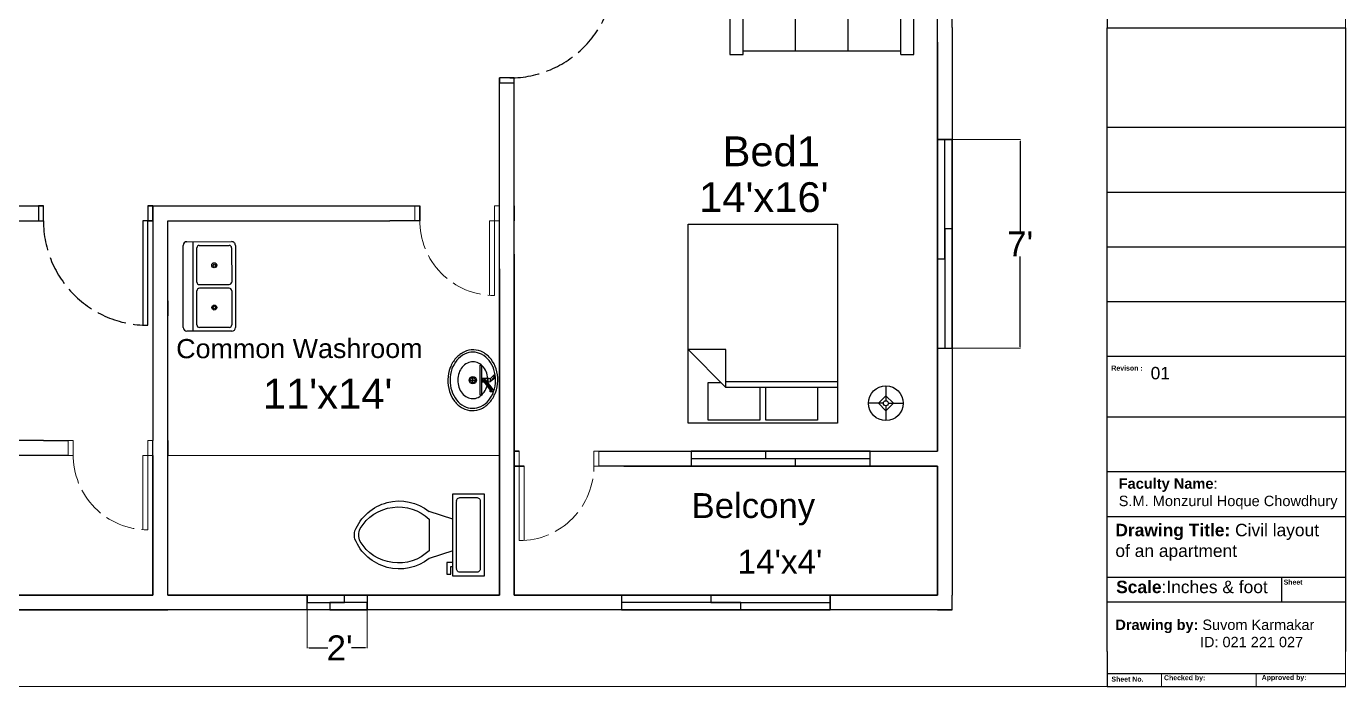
# Model space of a CAD drawing. Header units: inches. Extents: x 1396 to 31789, y 4626 to 27828.
# Drawn here: x 21718 to 22248, y 27054 to 27320 of the extents above; entities that cross this region are included whole.
import ezdxf

# ---------------------------------------------------------------- set-up
doc = ezdxf.new("R2010")
doc.units = ezdxf.units.IN
doc.header["$MEASUREMENT"] = 0
doc.linetypes.add('ACAD_ISO02W100', pattern=[15, 12, -3])
for name, color, linetype in [('bath', 4, 'Continuous'), ('bed and sufa', 90, 'Continuous'), ('freecads.com', 7, 'Continuous')]:
    doc.layers.add(name, color=color, linetype=linetype)
doc.layers.add('text', color=6, linetype='Continuous', lineweight=9)
doc.styles.add('Arial_B_1', font='arialbd.ttf', dxfattribs={"height": 2})
doc.styles.get("Standard").update_dxf_attribs({"font": 'arial.ttf'})
doc.dimstyles.new('civil layout', dxfattribs={"dimtxt": 10, "dimasz": 0.625, "dimexe": 0.18, "dimexo": 0.0625, "dimgap": 0.09, "dimtad": 0, "dimtih": 1, "dimtoh": 1, "dimdec": 1, "dimzin": 0, "dimdsep": 46, "dimlunit": 4, "dimtxsty": 'Standard', "dimcen": 0.09, "dimclrd": 256, "dimclre": 256, "dimclrt": 256, "dimadec": 0, "dimazin": 0, "dimtfac": 1.5, "dimtdec": 1, "dimtofl": 0, "dimtmove": 0, "dimatfit": 0, "dimfxl": 1, "dimtolj": 1, "dimtzin": 0, "dimlwe": -1, "dimarcsym": 0})

# ---------------------------------------------------------------- blocks, each defined once
blk = doc.blocks.new('*D58')
at = {"layer": 'Defpoints', "color": 0, "transparency": 16777216}
for p in [(22090.38, 27274.15), (22090.38, 27190.15), (22117.68, 27190.15)]:
    blk.add_point(p, dxfattribs=at)
at = {"layer": 'text', "transparency": 16777216}
for p, q in [((22090.44, 27274.15), (22117.86, 27274.15)), ((22090.44, 27190.15), (22117.86, 27190.15))]:
    blk.add_line(p, q, dxfattribs=at)
at = {"layer": 'text', "lineweight": -2, "transparency": 16777216}
for p, q in [((22117.68, 27273.52), (22117.68, 27237.24)), ((22117.68, 27190.77), (22117.68, 27227.06))]:
    blk.add_line(p, q, dxfattribs=at)
at = {"layer": 'text', "transparency": 16777216}
for points in [[(22117.57, 27273.52), (22117.78, 27273.52), (22117.68, 27274.15)], [(22117.57, 27190.77), (22117.78, 27190.77), (22117.68, 27190.15)]]:
    blk.add_solid(points, dxfattribs=at)
at = {"layer": 'text', "transparency": 16777216, "insert": (22117.68, 27232.15), "char_height": 10, "width": 23.3269, "attachment_point": 5}
blk.add_mtext("\\A1;7'", dxfattribs=at)
blk = doc.blocks.new('*D60')
at = {"layer": 'Defpoints', "color": 0, "transparency": 16777216}
for p in [(21831.08, 27084.85), (21855.08, 27084.85), (21855.08, 27069.62)]:
    blk.add_point(p, dxfattribs=at)
at = {"layer": 'text', "transparency": 16777216}
for p, q in [((21831.08, 27084.79), (21831.08, 27069.44)), ((21855.08, 27084.79), (21855.08, 27069.44))]:
    blk.add_line(p, q, dxfattribs=at)
at = {"layer": 'text', "lineweight": -2, "transparency": 16777216}
for p, q in [((21831.71, 27069.62), (21839.31, 27069.62)), ((21854.46, 27069.62), (21848.86, 27069.62))]:
    blk.add_line(p, q, dxfattribs=at)
at = {"layer": 'text', "transparency": 16777216}
for points in [[(21831.71, 27069.73), (21831.71, 27069.52), (21831.08, 27069.62)], [(21854.46, 27069.73), (21854.46, 27069.52), (21855.08, 27069.62)]]:
    blk.add_solid(points, dxfattribs=at)
at = {"layer": 'text', "transparency": 16777216, "insert": (21844.08, 27069.62), "char_height": 10, "attachment_point": 5}
blk.add_mtext("\\A1;2'", dxfattribs=at)
blk = doc.blocks.new('Toilet - top')
for p, q in [((9.5, -6), (9.5, -2)), ((-10, -8.5), (-8, -8.5)), ((-10, -9.5), (-10, -8.5)), ((-7, -9.5), (-10, -9.5)), ((-8, -8.5), (-8, -8)), ((-7, -8), (-7, -9.5)), ((-4, -8), (-6, -14)), ((4, -8), (6, -14)), ((4, -14), (-4, -14))]:
    blk.add_line(p, q)
blk.add_lwpolyline([(10.5, -8), (10.5, 0), (-10.5, 0), (-10.5, -8)], close=True)
for points in [[(-9.5, -2), (-9.5, -6)], [(8.5, -1), (-8.5, -1)], [(-8.5, -7), (8.5, -7)]]:
    blk.add_lwpolyline(points)
for centre, radius, start, end in [((-8.62, -1.88), 0.884, 81.8699, 188.1301), ((8.62, -1.88), 0.884, 351.8699, 98.1301), ((-8.62, -6.12), 0.884, 171.8699, 278.1301), ((8.62, -6.12), 0.884, 261.8699, 8.1301), ((3.52, -21.58), 12.17, 141.4691, 247.9714), ((4.2, -21.82), 11.33, 136.3677, 238.9468), ((-3.52, -21.58), 12.17, 292.0284, 38.5307), ((-4.2, -21.82), 11.33, 301.053, 43.6321), ((0, -27.88), 4, 245.7318, 294.2682), ((0, -29), 4, 254.8605, 285.1395)]:
    blk.add_arc(centre, radius, start, end)
blk = doc.blocks.new('Bed - Queen')
at = {"linetype": 'Continuous'}
for p, q in [((0, -80.00003), (0, 0)), ((0, 0), (59.99999, 0)), ((59.99999, 0), (59.99999, -80.00003)), ((7.99999, -1.2), (28.79998, -1.2)), ((7.99999, -14.4), (7.99999, -1.2)), ((28.79998, -1.2), (28.79998, -14.4)), ((31.19999, -1.2), (51.99999, -1.2)), ((31.19999, -14.4), (31.19999, -1.2)), ((51.99999, -1.2), (51.99999, -16.4)), ((0, -14.4), (44.8, -14.4)), ((59.99999, -29.6), (44.8, -14.4)), ((44.8, -14.4), (44.8, -29.6)), ((44.8, -16.8), (0, -16.8)), ((51.99999, -16.4), (46.79936, -16.4)), ((44.8, -29.6), (59.99999, -29.6)), ((59.99999, -80.00003), (0, -80.00003))]:
    blk.add_line(p, q, dxfattribs=at)
blk = doc.blocks.new('Lamp - Table')
at = {"linetype": 'Continuous'}
for p, q in [((0, 7), (0, 1)), ((-1, 0), (-7, 0)), ((0, 3), (-3, 0)), ((-3, 0), (0, -3)), ((3, 0), (0, 3)), ((0, -3), (3, 0)), ((1, 0), (7, 0)), ((0, -1), (0, -7))]:
    blk.add_line(p, q, dxfattribs=at)
for radius in [7, 1]:
    blk.add_circle((0, 0), radius, dxfattribs=at)
blk = doc.blocks.new('Sofa - Roundback 7 ft.')
at = {"linetype": 'Continuous'}
for p, q in [((-36.000027, -34), (-36.000027, -11.4696)), ((-12.00002, -32.4421), (-12.00003, -6.5971)), ((11.99997, -32.4421), (11.99998, -6.5971)), ((35.99998, -34), (35.99998, -11.4696)), ((-35.999844, -13.3819), (35.9998, -13.3819)), ((-36.000027, -32.4421), (35.99998, -32.4421))]:
    blk.add_line(p, q, dxfattribs=at)
for points in [[(-36.000027, -34), (-42.000027, -34), (-42.000027, -8)], [(41.99998, -8), (41.99998, -34), (35.99998, -34)]]:
    blk.add_lwpolyline(points, dxfattribs=at)
for centre, radius, start, end in [((0, -114.25), 114.25, 68.43141, 111.5686), ((-0.00001, -127.1968), 121.1968, 72.72033, 107.2797)]:
    blk.add_arc(centre, radius, start, end, dxfattribs=at)
blk = doc.blocks.new('Sink-double - 36 in top')
for p, q in [((-18, -4), (18, -4)), ((-0.75, -18.5), (-0.75, -6.5)), ((0.75, -6.5), (0.75, -18.5))]:
    blk.add_line(p, q)
for points in [[(-16.5, 0), (16.5, 0)], [(-18, -19.5), (-18, -1.5)], [(18, -1.5), (18, -19.5)], [(-16.5, -18.5), (-16.5, -6.5)], [(-15.5, -5.5), (-1.75, -5.5)], [(1.75, -5.5), (15.5, -5.5)], [(16.5, -6.5), (16.5, -18.5)], [(16.5, -21), (-16.5, -21)], [(-1.75, -19.5), (-15.5, -19.5)], [(15.5, -19.5), (1.75, -19.5)]]:
    blk.add_lwpolyline(points)
for centre, radius in [((-8.5, -12.5), 1), ((-8.5, -12.5), 0.5), ((8.5, -12.5), 1), ((8.5, -12.5), 0.5)]:
    blk.add_circle(centre, radius)
for centre, radius, start, end in [((-16.5, -1.5), 1.5, 90, 180), ((16.5, -1.5), 1.5, 0, 90), ((-15.5, -6.5), 1, 90, 180), ((-1.75, -6.5), 1, 0, 90), ((1.75, -6.5), 1, 90, 180), ((15.5, -6.5), 1, 0, 90), ((-16.5, -19.5), 1.5, 180, 270), ((-15.5, -18.5), 1, 180, 270), ((-1.75, -18.5), 1, 270, 0), ((1.75, -18.5), 1, 180, 270), ((15.5, -18.5), 1, 270, 0), ((16.5, -19.5), 1.5, 270, 0)]:
    blk.add_arc(centre, radius, start, end)
blk = doc.blocks.new('Sink - Oval top')
for p, q in [((-1, 0), (1, 0)), ((0, 1), (0, -1))]:
    blk.add_line(p, q)
at = {"linetype": 'Continuous'}
for points in [[(-12.23, 0.39, 0.117634), (-11.46, -3.36, 0.104469), (-8.88, -6.8, 0.090016), (-5.08, -9.07, 0.08192), (-0.32, -10.02, 0.08192), (4.49, -9.38, 0.090016), (8.42, -7.36, 0.104469), (11.22, -4.09, 0.117634), (12.23, -0.39, 0.117634), (11.46, 3.36, 0.104469), (8.88, 6.8, 0.090016), (5.08, 9.07, 0.08192), (0.32, 10.02, 0.08192), (-4.49, 9.38, 0.090016), (-8.42, 7.36, 0.104469), (-11.22, 4.09, 0.117634)], [(-11.29, 0.16, 0.118622), (-10.52, -3.25, 0.104678), (-8.07, -6.36, 0.089562), (-4.54, -8.37, 0.081185), (-0.13, -9.15, 0.081185), (4.3, -8.49, 0.089562), (7.89, -6.58, 0.104678), (10.42, -3.55, 0.118622), (11.29, -0.16, 0.118622), (10.52, 3.25, 0.104678), (8.07, 6.36, 0.089562), (4.54, 8.37, 0.081185), (0.13, 9.15, 0.081185), (-4.3, 8.49, 0.089562), (-7.89, 6.58, 0.104678), (-10.42, 3.55, 0.118622)], [(-7.42, 0.08, 0.118283), (-6.91, -2.17, 0.104607), (-5.29, -4.21, 0.089718), (-2.97, -5.53, 0.081436), (-0.07, -6.04, 0.081436), (2.84, -5.59, 0.089718), (5.2, -4.33, 0.104607), (6.86, -2.32, 0.118283), (7.42, -0.08, 0.118283), (6.91, 2.17, 0.104607), (5.29, 4.21, 0.089718), (2.97, 5.53, 0.081436), (0.07, 6.04, 0.081436), (-2.84, 5.59, 0.089718), (-5.2, 4.33, 0.104607), (-6.86, 2.32, 0.118283)]]:
    blk.add_lwpolyline(points, format="xyb", close=True, dxfattribs=at)
for radius in [1.5, 1]:
    blk.add_circle((0, 0), radius)
blk = doc.blocks.new('Faucet - single handle front')
for p, q in [((-2, 6), (-2, 5.5)), ((-1, 6), (-2, 6)), ((-0.5, 4), (-2, 5.5)), ((-2, 5.5), (-1, 5.5)), ((-1, 5.5), (-1, 6)), ((0.5, 4), (-1, 6)), ((-1, 5.5), (0.5, 4)), ((-0.75, 3), (0.75, 3)), ((-0.75, 0.5), (-0.75, 3)), ((-0.75, 1), (0.75, 1)), ((-0.5, 4), (0.5, 4)), ((-0.25, 2), (3.75, 5)), ((3.75, 4.5), (-0.25, 1.5)), ((-0.25, 1.5), (-0.25, 2)), ((0.75, 1.5), (-0.25, 1.5)), ((0.75, 1.5), (4.08742, 4.003)), ((0.75, 3), (0.75, 2.7386)), ((0.75, 1.5), (0.75, 0.5)), ((3.75, 4.5), (3.75, 5)), ((3.75, 5), (4.75, 5)), ((3.75, 4), (3.75, 4.5)), ((4.75, 4.5), (3.75, 4.5)), ((4.75, 4), (3.75, 4)), ((4.75, 5), (4.75, 4.5)), ((4.75, 4.5), (4.75, 4))]:
    blk.add_line(p, q)
blk.add_lwpolyline([(-6, 0), (-6, 0.5), (6, 0.5), (6, 0)], close=True)
for centre, start, end in [((1.25426, 3.0302), 151.0646, 180.8629), ((-1.25426, 3.0302), 359.1371, 28.93536)]:
    blk.add_arc(centre, 2.00448, start, end)

msp = doc.modelspace()

# ---------------------------------------------------------------- linework, layer by layer
for p, q in [((22084.38, 27313.28), (22084.38, 27342.85)), ((22090.38, 27319.28), (22090.38, 27342.85)), ((21908.3, 27269.28), (21908.3, 27298.95)), ((21914.3, 27269.28), (21914.29, 27296.95))]:
    msp.add_line(p, q)
at = {"color": 7}
for p, q in [((21432.93, 27247.4), (21724.99, 27247.4)), ((21768.99, 27247.4), (21864.3, 27247.4)), ((21432.93, 27241.4), (21724.99, 27241.4)), ((21768.99, 27241.4), (21768.99, 27203.24)), ((21774.99, 27241.4), (21864.3, 27241.4)), ((22152.69, 27068.08), (22152.69, 27054.04))]:
    msp.add_line(p, q, dxfattribs=at)
at = {"color": 143, "true_color": 0x7aafdf}
for p, q in [((21985.34, 27145.75), (22057.34, 27145.75)), ((22015.34, 27148.75), (22015.34, 27145.75)), ((22027.34, 27142.72), (22027.34, 27145.75))]:
    msp.add_line(p, q, dxfattribs=at)
for points in [[(22090.38, 27084.85), (21238.38, 27084.85), (21238.38, 27696.85), (22090.38, 27696.85), (22090.38, 27365.28)], [(22090.38, 27319.28), (22090.38, 27090.85)], [(22084.38, 27313.28), (22084.38, 27148.75)], [(22084.38, 27148.75), (22084.38, 27313.28)], [(21908.3, 27142.75), (21908.3, 27269.28)], [(21916.3, 27148.75), (21914.3, 27148.75), (21914.3, 27269.28)], [(21725.03, 27241.4), (21724.99, 27241.4), (21724.99, 27247.4), (21725.03, 27247.4)], [(21766.99, 27247.4), (21768.99, 27247.4), (21768.99, 27241.4), (21764.99, 27241.4)], [(21768.99, 27241.4), (21768.99, 27247.4), (21774.99, 27247.4)], [(21864.3, 27247.4), (21870.3, 27247.4)], [(21870.3, 27247.4), (21876.3, 27247.4), (21876.3, 27241.4), (21870.3, 27241.4)], [(21876.3, 27241.4), (21876.3, 27247.4)], [(21908.3, 27241.4), (21908.3, 27247.4)], [(21914.3, 27247.4), (21914.3, 27241.4)], [(21908.3, 27222.08), (21908.3, 27090.85), (21774.99, 27090.85), (21774.99, 27241.4)], [(21870.3, 27241.4), (21864.3, 27241.4)], [(21914.3, 27228.08), (21914.3, 27090.85)], [(21914.3, 27228.08), (21914.3, 27222.08)], [(21774.99, 27209.24), (21774.99, 27222.08)], [(21774.99, 27209.24), (21774.99, 27203.24)], [(21768.99, 27203.24), (21768.99, 27153.05)], [(21724.99, 27153.05), (21470.96, 27153.05)], [(21724.99, 27153.05), (21730.99, 27153.05)], [(21730.99, 27153.05), (21734.99, 27153.05)], [(21768.99, 27147.05), (21768.99, 27153.05)], [(21774.99, 27090.85), (21774.99, 27153.05)], [(21774.99, 27153.05), (21774.99, 27147.05)], [(21774.99, 27153.05), (21774.99, 27147.05)], [(21768.99, 27147.05), (21768.99, 27090.85), (21432.88, 27090.85)], [(21432.88, 27090.85), (21768.99, 27090.85), (21768.99, 27147.05)], [(21724.99, 27147.05), (21432.88, 27147.05)], [(21730.99, 27147.05), (21724.99, 27147.05)], [(21734.99, 27147.05), (21730.99, 27147.05)], [(21908.3, 27090.85), (21908.3, 27148.75)], [(21908.3, 27142.75), (21908.3, 27148.75)], [(21908.3, 27142.75), (21908.3, 27148.75)], [(21908.3, 27142.75), (21908.3, 27148.75)], [(21918.3, 27142.75), (21914.3, 27142.75), (21914.3, 27148.75), (21916.3, 27148.75)], [(21914.3, 27148.75), (21914.3, 27142.75)], [(21948.3, 27148.75), (21952.3, 27148.75)], [(21952.3, 27148.75), (21958.3, 27148.75)], [(21958.3, 27148.75), (22084.38, 27148.75)], [(21958.3, 27148.75), (21964.3, 27148.75)], [(22078.38, 27148.75), (22084.38, 27148.75)], [(22084.38, 27142.75), (22084.38, 27090.85), (21914.3, 27090.85)], [(21914.3, 27090.85), (22084.38, 27090.85), (22084.38, 27142.75)], [(22084.16, 27090.85), (21914.3, 27090.85), (21914.3, 27142.75), (21918.3, 27142.75)], [(21952.3, 27142.75), (21948.3, 27142.75)], [(21958.3, 27142.75), (21952.3, 27142.75)], [(21958.3, 27142.75), (22084.16, 27142.75)], [(22084.38, 27142.75), (21958.3, 27142.75)], [(21964.3, 27142.75), (21958.3, 27142.75)], [(22084.38, 27142.75), (22078.38, 27142.75)], [(21768.99, 27090.85), (21754.4, 27090.85)], [(21754.4, 27090.85), (21768.99, 27090.85)], [(21908.3, 27090.85), (21774.99, 27090.85)], [(21774.99, 27090.85), (21908.3, 27090.85)], [(21908.3, 27090.85), (21774.99, 27090.85)], [(21824.27, 27090.85), (21908.3, 27090.85)], [(22084.38, 27084.85), (22090.38, 27084.85), (22090.38, 27090.85)], [(21426.88, 27084.85), (21774.99, 27084.85)], [(21914.3, 27084.85), (21768.99, 27084.85)], [(21774.99, 27084.85), (21768.99, 27084.85)], [(21914.3, 27084.85), (21908.3, 27084.85)]]:
    msp.add_lwpolyline(points)
at = {"color": 1}
msp.add_lwpolyline([(21908.29, 27298.99), (21908.29, 27296.99), (21914.29, 27296.99), (21914.29, 27298.99)], dxfattribs=at)
for points in [[(21914.29, 27296.99), (21914.29, 27298.99), (21908.29, 27298.99), (21908.29, 27296.99)], [(21723.03, 27241.4), (21725.03, 27241.4), (21725.03, 27247.4), (21723.03, 27247.4)], [(21766.99, 27241.4), (21768.99, 27241.4), (21768.99, 27247.4), (21766.99, 27247.4)], [(21764.99, 27199.4), (21766.99, 27199.4), (21766.99, 27241.4), (21764.99, 27241.4)]]:
    msp.add_lwpolyline(points, close=True, dxfattribs=at)
at = {"color": 143, "true_color": 0x7aafdf}
for points in [[(22090.38, 27190.15), (22090.38, 27274.15), (22084.38, 27274.15), (22084.38, 27190.15)], [(22087.38, 27226.15), (22087.38, 27274.15), (22084.38, 27274.15), (22084.38, 27226.15)], [(22090.38, 27190.15), (22090.38, 27238.15), (22087.38, 27238.15), (22087.38, 27190.15)], [(21985.34, 27142.75), (22057.34, 27142.75), (22057.34, 27148.75), (21985.34, 27148.75)], [(21957.34, 27084.85), (22041.34, 27084.85), (22041.34, 27090.85), (21957.34, 27090.85)], [(21957.34, 27084.85), (22005.34, 27084.85), (22005.34, 27087.85), (21957.34, 27087.85)], [(21993.34, 27087.85), (22041.34, 27087.85), (22041.34, 27090.85), (21993.34, 27090.85)]]:
    msp.add_lwpolyline(points, close=True, dxfattribs=at)
for points in [[(22084.38, 27274.15), (22090.38, 27274.15)], [(22087.38, 27274.15), (22090.38, 27274.15)], [(22041.34, 27090.85), (22041.34, 27084.85)], [(22041.34, 27087.85), (22041.34, 27084.85)]]:
    msp.add_lwpolyline(points, dxfattribs=at)
at = {"color": 146, "true_color": 0x105689}
msp.add_lwpolyline([(21855.08, 27090.85), (21855.08, 27084.85), (21831.08, 27084.85), (21831.08, 27090.85)], close=True, dxfattribs=at)
at = {"color": 165, "true_color": 0x5e67af}
for points in [[(21846.08, 27087.85), (21846.08, 27090.85), (21831.08, 27090.85), (21831.08, 27087.85)], [(21855.08, 27084.85), (21855.08, 27087.85), (21840.08, 27087.85), (21840.08, 27084.85)]]:
    msp.add_lwpolyline(points, close=True, dxfattribs=at)
at = {"color": 1, "linetype": 'ACAD_ISO02W100'}
for centre, start, end in [((21912.49, 27340.95), 270, 0), ((21766.99, 27241.4), 180, 270)]:
    msp.add_arc(centre, 42, start, end, dxfattribs=at)
at = {"layer": 'freecads.com', "lineweight": 30}
for p, q in [((22152.69, 27400.08), (22152.69, 27319.08)), ((22152.69, 27319.08), (22248.5, 27319.08)), ((22152.69, 27068.08), (22152.69, 27319.08)), ((22152.69, 27319.08), (22248.5, 27319.08)), ((22248.5, 27319.08), (22248.5, 27068.08)), ((22152.69, 27279.08), (22248.5, 27279.08)), ((22152.69, 27253.02), (22248.5, 27253.02)), ((22152.69, 27231.02), (22248.5, 27231.02)), ((22152.69, 27209.02), (22248.5, 27209.02)), ((22152.69, 27187.02), (22248.5, 27187.02)), ((22152.69, 27162.52), (22248.5, 27162.52)), ((22152.69, 27140.52), (22248.5, 27140.52)), ((22152.69, 27122.52), (22248.5, 27122.52)), ((22152.69, 27098.08), (22248.5, 27098.08)), ((22222.72, 27098.08), (22222.72, 27088.08)), ((22152.69, 27088.08), (22248.5, 27088.08)), ((22152.69, 27059.28), (22248.5, 27059.28)), ((22152.69, 27054.04), (22248.5, 27054.04))]:
    msp.add_line(p, q, dxfattribs=at)
at = {"layer": 'text', "color": 1}
for p, q in [((21904.3, 27241.4), (21904.3, 27211.4)), ((21906.3, 27241.4), (21906.3, 27211.4)), ((21764.99, 27147.05), (21764.99, 27117.04)), ((21766.99, 27147.05), (21766.99, 27117.04)), ((21916.3, 27142.75), (21916.3, 27112.75)), ((21918.3, 27142.75), (21918.3, 27112.75))]:
    msp.add_line(p, q, dxfattribs=at)
at = {"layer": 'text', "color": 7}
msp.add_line((21774.99, 27147.05), (21908.3, 27147.05), dxfattribs=at)
at = {"layer": 'text', "color": 0}
for p, q in [((22174.5, 27058.91), (22174.5, 27054)), ((22174.5, 27054), (22212.22, 27054)), ((22212.6, 27059.05), (22212.6, 27054.04))]:
    msp.add_line(p, q, dxfattribs=at)
msp.add_lwpolyline([(21171, 27825.04), (22248.5, 27825.04), (22248.5, 27054.04), (21171, 27054.04)], close=True, dxfattribs=at)
at = {"layer": 'text', "color": 1}
for points in [[(21876.3, 27241.4), (21874.3, 27241.4), (21874.3, 27247.4), (21876.3, 27247.4)], [(21906.3, 27247.4), (21908.3, 27247.4), (21908.3, 27241.4), (21904.3, 27241.4)], [(21736.99, 27147.05), (21734.99, 27147.05), (21734.99, 27153.05), (21736.99, 27153.05)], [(21766.99, 27153.05), (21768.99, 27153.05), (21768.99, 27147.05), (21764.99, 27147.05)], [(21916.3, 27148.75), (21914.3, 27148.75), (21914.3, 27142.75), (21918.3, 27142.75)], [(21946.3, 27142.75), (21948.3, 27142.75), (21948.3, 27148.75), (21946.3, 27148.75)]]:
    msp.add_lwpolyline(points, dxfattribs=at)
for points in [[(21874.3, 27241.4), (21874.3, 27247.4), (21876.3, 27247.4), (21876.3, 27241.4)], [(21906.3, 27241.4), (21906.3, 27247.4), (21908.3, 27247.4), (21908.3, 27241.4)], [(21734.99, 27147.05), (21734.99, 27153.05), (21736.99, 27153.05), (21736.99, 27147.05)], [(21766.99, 27147.05), (21766.99, 27153.05), (21768.99, 27153.05), (21768.99, 27147.05)], [(21916.3, 27142.75), (21916.3, 27148.75), (21914.3, 27148.75), (21914.3, 27142.75)], [(21948.3, 27142.75), (21948.3, 27148.75), (21946.3, 27148.75), (21946.3, 27142.75)]]:
    msp.add_lwpolyline(points, close=True, dxfattribs=at)
at = {"layer": 'text', "color": 1, "linetype": 'ACAD_ISO02W100'}
for centre, start, end in [((21906.3, 27241.4), 179.0452, 270), ((21766.99, 27147.05), 179.0452, 270), ((21916.3, 27142.75), 270, 0.9548)]:
    msp.add_arc(centre, 30, start, end, dxfattribs=at)

# ---------------------------------------------------------------- block references
at = {"layer": 'bath', "color": 0, "rotation": 90.07442240366017}
msp.add_blockref('Sink-double - 36 in top', (21781.18, 27215.03), dxfattribs=at)
at = {"layer": 'bath'}
for name, p, rotation in [('Sink - Oval top', (21897.61, 27177.3), 90.14884480726107), ('Faucet - single handle front', (21900.61, 27177.31), 270.1488448072608)]:
    msp.add_blockref(name, p, dxfattribs=dict(at, rotation=rotation))
at = {"layer": 'bath', "xscale": -1.58112565150312, "yscale": 1.58112565150312, "zscale": 1.58112565150312, "rotation": 270}
msp.add_blockref('Toilet - top', (21902.18, 27115.03), dxfattribs=at)
at = {"layer": 'bed and sufa', "xscale": -0.880947843260941, "yscale": 0.880947843260941, "zscale": 0.880947843260941}
msp.add_blockref('Sofa - Roundback 7 ft.', (22037.96, 27338.32), dxfattribs=at)
at = {"layer": 'bed and sufa', "rotation": 180}
msp.add_blockref('Bed - Queen', (22044.18, 27160.03), dxfattribs=at)
at = {"layer": 'bed and sufa', "color": 0}
msp.add_blockref('Lamp - Table', (22063.68, 27168.03), dxfattribs=at)

# ---------------------------------------------------------------- texts
at = {"layer": 'freecads.com', "lineweight": 30, "style": 'Arial_B_1'}
for s, p in [('Revison :', (22154.32, 27181.18)), ('Sheet', (22223.59, 27095.05)), ('Sheet No.', (22154.35, 27056.02)), ('Checked by:', (22175.49, 27056.59)), ('Approved by:', (22214.77, 27056.68))]:
    msp.add_text(s, height=2, dxfattribs=at).set_placement(p)
at = {"layer": 'text', "attachment_point": 1}
for s, width, insert, char_height in [('Bed1', 25.2737, (21998.03, 27275.4), 12), ('Belcony', 43.4977, (21985.54, 27131.86), 10)]:
    msp.add_mtext_dynamic_manual_height_columns(s, width=width, gutter_width=1, heights=[0], dxfattribs=dict(at, insert=insert, char_height=char_height))
at = {"layer": 'text', "color": 0, "attachment_point": 1}
for s, width, gutter_width, heights, insert, char_height in [("{\\C256;14'x16'}", 28.376, 1, [0], (21988.58, 27256.96), 12), ('01', 4.8403, 1, [0], (22170.11, 27182.65), 5), ("{\\C256;11'x14'}", 28.376, 1, [0], (21813.2, 27177.86), 12), ('{\\fArial|b1|i0|c0|p34;Faculty Name\\fArial|b0|i0|c0|p34;\\C256;: \\PS.M. Monzurul Hoque Chowdhury}', 266.8461, 0.839, [26.56], (22157.27, 27137.82), 4.1966), ("{\\C256;14'x4'}", 22.6166, 0.797, [0], (22004.06, 27109.05), 9.5644)]:
    msp.add_mtext_dynamic_manual_height_columns(s, width=width, gutter_width=gutter_width, heights=heights, dxfattribs=dict(at, insert=insert, char_height=char_height))
at = {"layer": 'text', "color": 0, "insert": (21778.36, 27193.87), "char_height": 7.7326, "attachment_point": 1, "rotation": 0.0744}
msp.add_mtext_dynamic_manual_height_columns('{\\C256;Common Washroom}', width=105.4234, gutter_width=1.55, heights=[34.86], dxfattribs=at)
at = {"layer": 'text', "color": 6, "attachment_point": 1}
for s, width, gutter_width, insert, char_height in [('{\\fArial|b1|i0|c0|p34;Drawing Title\\C7;:\\fArial|b0|i0|c0|p34;\\C256;\\c0; \\C256;Civil layout of an apartment}', 83.2593, 1, (22155.94, 27119.52), 5), ('{\\fArial|b1|i0|c0|p34;Scale\\fArial|b0|i0|c0|p34;\\C256;:Inches & foot}', 74.0805, 1, (22156.25, 27096.62), 5), ('{\\fArial|b1|i0|c0|p34;Drawing by:\\C256; \\fArial|b0|i0|c0|p34;Suvom Karmakar\\P                     ID: 021 221 027}', 92.3093, 1.04, (22155.95, 27080.99), 4.1718)]:
    msp.add_mtext_dynamic_manual_height_columns(s, width=width, gutter_width=gutter_width, heights=[0], dxfattribs=dict(at, insert=insert, char_height=char_height))

# ---------------------------------------------------------------- dimensions: what is measured, and where the dimension line sits
at = {"layer": 'text', "color": 6}
dim = msp.add_linear_dim(base=(22117.68, 27190.15), p1=(22090.38, 27274.15), p2=(22090.38, 27190.15), angle=90, dimstyle='civil layout', dxfattribs=at)
dim.commit()
dim.dimension.update_dxf_attribs({"geometry": '*D58', "text_midpoint": (22117.68, 27232.15), "dimtype": 160})
at = {"layer": 'text', "color": 217, "true_color": 0x93278f}
dim = msp.add_linear_dim(base=(21855.08, 27069.62), p1=(21831.08, 27084.85), p2=(21855.08, 27084.85), dimstyle='civil layout', dxfattribs=at)
dim.commit()
dim.dimension.update_dxf_attribs({"geometry": '*D60', "text_midpoint": (21844.08, 27069.62), "dimtype": 160})

doc.saveas('drawing.dxf')
